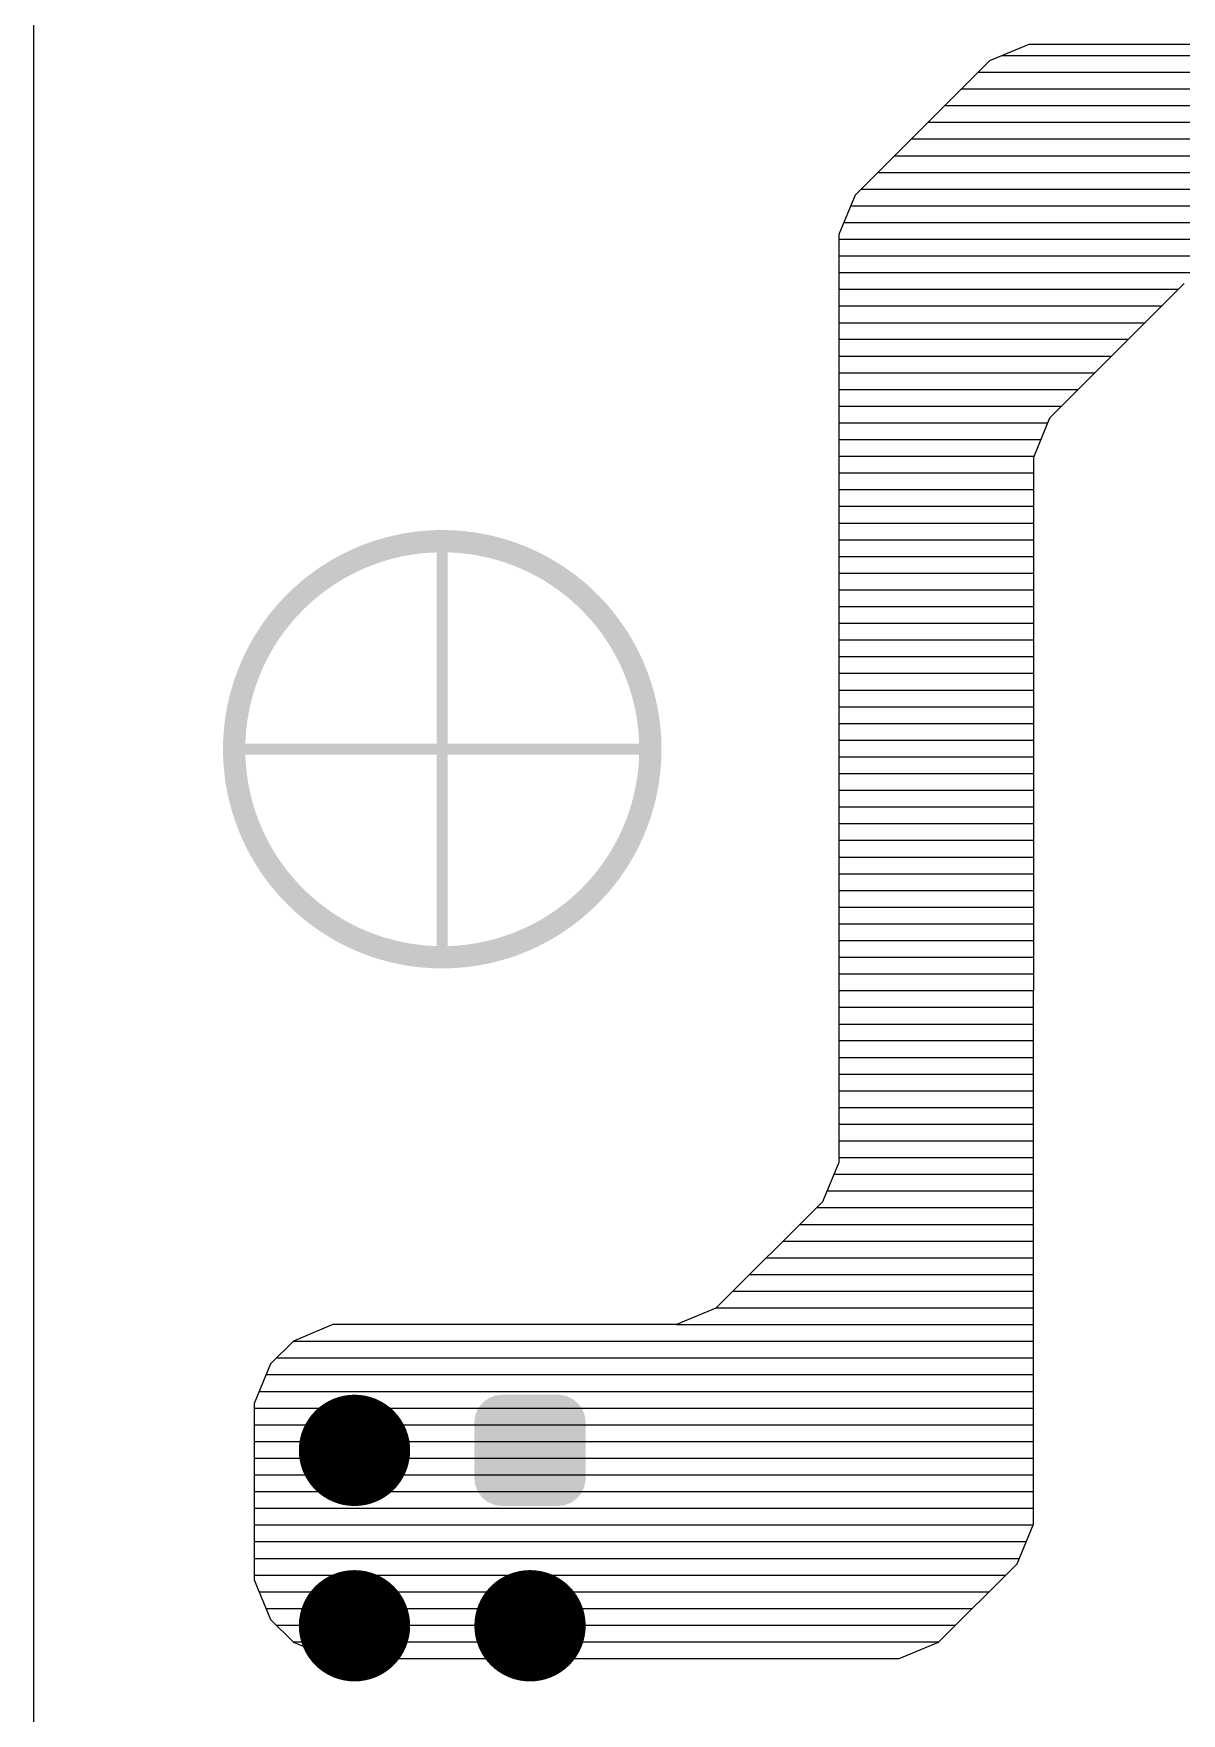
# Model space of a CAD drawing. Extents: x 295 to 953, y 10 to 290.
# Drawn here: x 499.48 to 512.57, y 196.07 to 215.24 of the extents above; entities that cross this region are included whole.
import ezdxf

# ---------------------------------------------------------------- set-up
doc = ezdxf.new("R2010")
doc.units = 0
doc.header["$LTSCALE"] = 5
doc.header["$MEASUREMENT"] = 0
doc.layers.get('0').update_dxf_attribs({"linetype": 'CONTINUOUS', "lineweight": 25})
doc.layers.add('DV-ABPB-A4_TOP', color=14, linetype='CONTINUOUS')

msp = doc.modelspace()

# ---------------------------------------------------------------- linework, layer by layer
at = {"color": 7, "const_width": 0.635}
for points in [[(502.82, 199.073, 1), (503.455, 199.073, 1)], [(502.82, 197.072, 1), (503.455, 197.072, 1)], [(504.822, 197.072, 1), (505.457, 197.072, 1)]]:
    msp.add_lwpolyline(points, format="xyb", close=True, dxfattribs=at)
at = {"color": 7}
for points in [[(503.374, 209.453), (503.429, 209.469), (504.902, 209.453), (504.849, 209.469)], [(503.429, 209.469), (503.442, 209.473), (504.849, 209.469), (504.834, 209.473)], [(503.442, 209.473), (503.497, 209.489), (504.834, 209.473), (504.78, 209.489)], [(503.497, 209.489), (503.511, 209.492), (504.78, 209.489), (504.765, 209.492)], [(503.511, 209.492), (503.567, 209.506), (504.765, 209.492), (504.711, 209.506)], [(503.567, 209.506), (503.58, 209.509), (504.711, 209.506), (504.696, 209.509)], [(503.58, 209.509), (503.636, 209.521), (504.696, 209.509), (504.641, 209.521)], [(503.636, 209.521), (503.65, 209.524), (504.641, 209.521), (504.626, 209.524)], [(503.65, 209.524), (503.706, 209.535), (504.626, 209.524), (504.571, 209.535)], [(503.706, 209.535), (503.72, 209.537), (504.571, 209.535), (504.556, 209.537)], [(503.72, 209.537), (503.777, 209.546), (504.556, 209.537), (504.501, 209.546)], [(503.777, 209.546), (503.791, 209.548), (504.501, 209.546), (504.485, 209.548)], [(503.791, 209.548), (503.848, 209.555), (504.485, 209.548), (504.43, 209.555)], [(503.848, 209.555), (503.861, 209.557), (504.43, 209.555), (504.414, 209.557)], [(503.861, 209.557), (503.919, 209.563), (504.414, 209.557), (504.359, 209.563)], [(503.919, 209.563), (503.932, 209.564), (504.359, 209.563), (504.342, 209.564)], [(503.932, 209.564), (503.991, 209.568), (504.342, 209.564), (504.288, 209.568)], [(503.991, 209.568), (504.003, 209.569), (504.288, 209.568), (504.27, 209.569)], [(504.003, 209.569), (504.064, 209.571), (504.27, 209.569), (504.217, 209.571)], [(504.064, 209.571), (504.075, 209.571), (504.217, 209.571), (504.193, 209.571)], [(504.075, 209.571), (504.146, 209.572), (504.193, 209.571), (504.146, 209.572)], [(502.919, 209.255), (502.946, 209.27), (503.607, 209.255), (503.673, 209.27)], [(502.946, 209.27), (502.97, 209.283), (503.673, 209.27), (503.739, 209.283)], [(502.97, 209.283), (502.98, 209.288), (503.739, 209.283), (503.771, 209.288)], [(502.98, 209.288), (502.991, 209.294), (503.771, 209.288), (503.806, 209.294)], [(502.991, 209.294), (503.009, 209.303), (503.806, 209.294), (503.873, 209.303)], [(503.009, 209.303), (503.023, 209.31), (503.873, 209.303), (503.94, 209.31)], [(503.023, 209.31), (503.033, 209.314), (503.94, 209.31), (504.007, 209.314)], [(503.033, 209.314), (503.039, 209.317), (504.007, 209.314), (504.075, 209.317)], [(503.039, 209.317), (503.044, 209.32), (505.238, 209.317), (505.233, 209.32)], [(503.044, 209.32), (503.095, 209.344), (505.233, 209.32), (505.182, 209.344)], [(503.095, 209.344), (503.108, 209.35), (505.182, 209.344), (505.168, 209.35)], [(503.108, 209.35), (503.16, 209.373), (505.168, 209.35), (505.117, 209.373)], [(503.16, 209.373), (503.174, 209.379), (505.117, 209.373), (505.103, 209.379)], [(503.174, 209.379), (503.226, 209.4), (505.103, 209.379), (505.051, 209.4)], [(503.226, 209.4), (503.24, 209.405), (505.051, 209.4), (505.037, 209.405)], [(503.24, 209.405), (503.293, 209.425), (505.037, 209.405), (504.984, 209.425)], [(503.293, 209.425), (503.307, 209.43), (504.984, 209.425), (504.97, 209.43)], [(503.307, 209.43), (503.361, 209.448), (504.97, 209.43), (504.917, 209.448)], [(503.361, 209.448), (503.374, 209.453), (504.917, 209.448), (504.902, 209.453)], [(504.075, 207.135), (504.075, 209.317), (504.202, 207.135), (504.202, 209.317)], [(504.226, 209.317), (504.202, 209.317), (505.24, 209.317), (505.238, 209.317)], [(504.285, 209.313), (504.226, 209.317), (505.246, 209.313), (505.24, 209.317)], [(504.293, 209.313), (504.285, 209.313), (505.247, 209.313), (505.246, 209.313)], [(504.36, 209.307), (504.293, 209.313), (505.258, 209.307), (505.247, 209.313)], [(504.428, 209.3), (504.36, 209.307), (505.273, 209.3), (505.258, 209.307)], [(504.494, 209.29), (504.428, 209.3), (505.292, 209.29), (505.273, 209.3)], [(504.546, 209.281), (504.494, 209.29), (505.31, 209.281), (505.292, 209.29)], [(504.561, 209.278), (504.546, 209.281), (505.315, 209.278), (505.31, 209.281)], [(504.627, 209.265), (504.561, 209.278), (505.34, 209.265), (505.315, 209.278)], [(502.629, 209.065), (502.67, 209.095), (503.102, 209.065), (503.163, 209.095)], [(502.67, 209.095), (502.677, 209.101), (503.163, 209.095), (503.174, 209.101)], [(502.677, 209.101), (502.71, 209.124), (503.174, 209.101), (503.224, 209.124)], [(502.71, 209.124), (502.735, 209.142), (503.224, 209.124), (503.266, 209.142)], [(502.735, 209.142), (502.749, 209.15), (503.266, 209.142), (503.286, 209.15)], [(502.749, 209.15), (502.786, 209.175), (503.286, 209.15), (503.349, 209.175)], [(502.786, 209.175), (502.795, 209.181), (503.349, 209.175), (503.365, 209.181)], [(502.795, 209.181), (502.823, 209.198), (503.365, 209.181), (503.413, 209.198)], [(502.823, 209.198), (502.856, 209.218), (503.413, 209.198), (503.475, 209.218)], [(502.856, 209.219), (502.889, 209.238), (503.477, 209.219), (503.542, 209.238)], [(502.856, 209.218), (502.856, 209.219), (503.475, 209.218), (503.477, 209.219)], [(502.889, 209.238), (502.917, 209.254), (503.542, 209.238), (503.604, 209.254)], [(502.917, 209.254), (502.919, 209.255), (503.604, 209.254), (503.607, 209.255)], [(504.693, 209.249), (504.627, 209.265), (505.368, 209.249), (505.34, 209.265)], [(504.701, 209.247), (504.693, 209.249), (505.372, 209.247), (505.368, 209.249)], [(504.758, 209.231), (504.701, 209.247), (505.399, 209.231), (505.372, 209.247)], [(504.823, 209.212), (504.758, 209.231), (505.432, 209.212), (505.399, 209.231)], [(504.826, 209.211), (504.823, 209.212), (505.434, 209.211), (505.432, 209.212)], [(504.887, 209.19), (504.826, 209.211), (505.467, 209.19), (505.434, 209.211)], [(504.933, 209.173), (504.887, 209.19), (505.494, 209.173), (505.467, 209.19)], [(504.95, 209.167), (504.933, 209.173), (505.504, 209.167), (505.494, 209.173)], [(505.013, 209.141), (504.95, 209.167), (505.542, 209.141), (505.504, 209.167)], [(505.031, 209.133), (505.013, 209.141), (505.554, 209.133), (505.542, 209.141)], [(505.075, 209.114), (505.031, 209.133), (505.581, 209.114), (505.554, 209.133)], [(505.12, 209.092), (505.075, 209.114), (505.612, 209.092), (505.581, 209.114)], [(505.136, 209.085), (505.12, 209.092), (505.621, 209.085), (505.612, 209.092)], [(505.196, 209.054), (505.136, 209.085), (505.663, 209.054), (505.621, 209.085)], [(502.404, 208.873), (502.419, 208.887), (502.796, 208.873), (502.815, 208.887)], [(502.419, 208.887), (502.456, 208.921), (502.815, 208.887), (502.863, 208.921)], [(502.456, 208.921), (502.461, 208.926), (502.863, 208.921), (502.87, 208.926)], [(502.461, 208.926), (502.503, 208.964), (502.87, 208.926), (502.927, 208.964)], [(502.503, 208.964), (502.509, 208.969), (502.927, 208.964), (502.935, 208.969)], [(502.509, 208.969), (502.546, 208.999), (502.935, 208.969), (502.984, 208.999)], [(502.546, 208.999), (502.564, 209.014), (502.984, 208.999), (503.01, 209.014)], [(502.564, 209.014), (502.588, 209.033), (503.01, 209.014), (503.043, 209.033)], [(502.588, 209.033), (502.62, 209.058), (503.043, 209.033), (503.09, 209.058)], [(502.62, 209.058), (502.629, 209.065), (503.09, 209.058), (503.102, 209.065)], [(505.204, 209.049), (505.196, 209.054), (505.669, 209.049), (505.663, 209.054)], [(505.255, 209.021), (505.204, 209.049), (505.704, 209.021), (505.669, 209.049)], [(505.283, 209.005), (505.255, 209.021), (505.725, 209.005), (505.704, 209.021)], [(505.313, 208.987), (505.283, 209.005), (505.746, 208.987), (505.725, 209.005)], [(505.357, 208.959), (505.313, 208.987), (505.779, 208.959), (505.746, 208.987)], [(505.37, 208.951), (505.357, 208.959), (505.788, 208.951), (505.779, 208.959)], [(505.426, 208.913), (505.37, 208.951), (505.831, 208.913), (505.788, 208.951)], [(505.428, 208.911), (505.426, 208.913), (505.832, 208.911), (505.831, 208.913)], [(505.481, 208.873), (505.428, 208.911), (505.872, 208.873), (505.832, 208.911)], [(502.214, 208.669), (502.254, 208.715), (502.558, 208.669), (502.607, 208.715)], [(502.254, 208.715), (502.256, 208.718), (502.607, 208.715), (502.61, 208.718)], [(502.256, 208.718), (502.295, 208.761), (502.61, 208.718), (502.657, 208.761)], [(502.295, 208.761), (502.304, 208.771), (502.657, 208.761), (502.669, 208.771)], [(502.304, 208.771), (502.336, 208.804), (502.669, 208.771), (502.709, 208.804)], [(502.336, 208.804), (502.353, 208.822), (502.709, 208.804), (502.731, 208.822)], [(502.353, 208.822), (502.377, 208.847), (502.731, 208.822), (502.761, 208.847)], [(502.377, 208.847), (502.404, 208.873), (502.761, 208.847), (502.796, 208.873)], [(505.495, 208.862), (505.481, 208.873), (505.884, 208.862), (505.872, 208.873)], [(505.534, 208.832), (505.495, 208.862), (505.914, 208.832), (505.884, 208.862)], [(505.559, 208.812), (505.534, 208.832), (505.934, 208.812), (505.914, 208.832)], [(505.587, 208.789), (505.559, 208.812), (505.955, 208.789), (505.934, 208.812)], [(505.62, 208.76), (505.587, 208.789), (505.983, 208.76), (505.955, 208.789)], [(505.638, 208.745), (505.62, 208.76), (505.996, 208.745), (505.983, 208.76)], [(505.679, 208.707), (505.638, 208.745), (506.03, 208.707), (505.996, 208.745)], [(505.687, 208.699), (505.679, 208.707), (506.037, 208.699), (506.03, 208.707)], [(505.735, 208.652), (505.687, 208.699), (506.076, 208.652), (506.037, 208.699)], [(502.081, 208.493), (502.1, 208.52), (502.399, 208.493), (502.421, 208.52)], [(502.1, 208.52), (502.122, 208.551), (502.421, 208.52), (502.448, 208.551)], [(502.122, 208.551), (502.137, 208.571), (502.448, 208.551), (502.465, 208.571)], [(502.137, 208.571), (502.165, 208.608), (502.465, 208.571), (502.499, 208.608)], [(502.165, 208.608), (502.175, 208.62), (502.499, 208.608), (502.511, 208.62)], [(502.175, 208.62), (502.21, 208.664), (502.511, 208.62), (502.553, 208.664)], [(502.21, 208.664), (502.214, 208.669), (502.553, 208.664), (502.558, 208.669)], [(505.782, 208.603), (505.735, 208.652), (506.115, 208.603), (506.077, 208.652)], [(505.735, 208.652), (505.735, 208.652), (506.077, 208.652), (506.076, 208.652)], [(505.788, 208.596), (505.782, 208.603), (506.121, 208.596), (506.115, 208.603)], [(505.828, 208.553), (505.788, 208.596), (506.153, 208.553), (506.121, 208.596)], [(505.839, 208.539), (505.828, 208.553), (506.163, 208.539), (506.153, 208.553)], [(505.871, 208.502), (505.839, 208.539), (506.19, 208.502), (506.163, 208.539)], [(505.888, 208.481), (505.871, 208.502), (506.204, 208.481), (506.19, 208.502)], [(501.962, 208.303), (501.967, 208.312), (502.259, 208.303), (502.265, 208.312)], [(501.967, 208.312), (501.995, 208.359), (502.265, 208.312), (502.297, 208.359)], [(501.995, 208.359), (502.003, 208.373), (502.297, 208.359), (502.308, 208.373)], [(502.003, 208.373), (502.029, 208.414), (502.308, 208.373), (502.337, 208.414)], [(502.029, 208.414), (502.041, 208.434), (502.337, 208.414), (502.352, 208.434)], [(502.041, 208.434), (502.064, 208.467), (502.352, 208.434), (502.378, 208.467)], [(502.064, 208.467), (502.081, 208.493), (502.378, 208.467), (502.399, 208.493)], [(505.914, 208.449), (505.888, 208.481), (506.225, 208.449), (506.204, 208.481)], [(505.934, 208.421), (505.914, 208.449), (506.244, 208.421), (506.225, 208.449)], [(505.954, 208.395), (505.934, 208.421), (506.26, 208.395), (506.244, 208.421)], [(505.978, 208.361), (505.954, 208.395), (506.281, 208.361), (506.26, 208.395)], [(505.993, 208.34), (505.978, 208.361), (506.294, 208.34), (506.281, 208.361)], [(506.02, 208.299), (505.993, 208.34), (506.317, 208.299), (506.294, 208.34)], [(501.845, 208.069), (501.869, 208.122), (502.125, 208.069), (502.153, 208.122)], [(501.869, 208.122), (501.872, 208.129), (502.153, 208.122), (502.156, 208.129)], [(501.872, 208.129), (501.9, 208.186), (502.156, 208.129), (502.188, 208.186)], [(501.9, 208.186), (501.901, 208.188), (502.188, 208.186), (502.189, 208.188)], [(501.901, 208.188), (501.931, 208.246), (502.189, 208.188), (502.223, 208.246)], [(501.931, 208.246), (501.933, 208.25), (502.223, 208.246), (502.225, 208.25)], [(501.933, 208.25), (501.962, 208.303), (502.225, 208.25), (502.259, 208.303)], [(506.03, 208.283), (506.02, 208.299), (506.326, 208.283), (506.317, 208.299)], [(506.059, 208.237), (506.03, 208.283), (506.351, 208.237), (506.326, 208.283)], [(506.066, 208.226), (506.059, 208.237), (506.357, 208.226), (506.351, 208.237)], [(506.096, 208.173), (506.066, 208.226), (506.383, 208.173), (506.357, 208.226)], [(506.1, 208.167), (506.096, 208.173), (506.386, 208.167), (506.383, 208.173)], [(506.131, 208.109), (506.1, 208.167), (506.414, 208.109), (506.386, 208.167)], [(501.788, 207.924), (501.796, 207.946), (502.06, 207.924), (502.069, 207.946)], [(501.796, 207.946), (501.813, 207.991), (502.069, 207.946), (502.089, 207.991)], [(501.813, 207.991), (501.82, 208.008), (502.089, 207.991), (502.096, 208.008)], [(501.82, 208.008), (501.84, 208.057), (502.096, 208.008), (502.12, 208.057)], [(501.84, 208.057), (501.845, 208.069), (502.12, 208.057), (502.125, 208.069)], [(506.132, 208.108), (506.131, 208.109), (506.414, 208.108), (506.414, 208.109)], [(506.162, 208.047), (506.132, 208.108), (506.441, 208.047), (506.414, 208.108)], [(506.164, 208.043), (506.162, 208.047), (506.443, 208.043), (506.441, 208.047)], [(506.191, 207.986), (506.164, 208.043), (506.466, 207.986), (506.443, 208.043)], [(506.194, 207.977), (506.191, 207.986), (506.469, 207.977), (506.466, 207.986)], [(506.217, 207.924), (506.194, 207.977), (506.489, 207.924), (506.469, 207.977)], [(501.723, 207.72), (501.734, 207.756), (501.988, 207.72), (501.999, 207.756)], [(501.734, 207.756), (501.743, 207.789), (501.999, 207.756), (502.01, 207.789)], [(501.743, 207.789), (501.753, 207.82), (502.01, 207.789), (502.02, 207.82)], [(501.753, 207.82), (501.764, 207.857), (502.02, 207.82), (502.034, 207.857)], [(501.764, 207.857), (501.773, 207.883), (502.034, 207.857), (502.044, 207.883)], [(501.773, 207.883), (501.788, 207.924), (502.044, 207.883), (502.06, 207.924)], [(506.222, 207.91), (506.217, 207.924), (506.494, 207.91), (506.489, 207.924)], [(506.242, 207.861), (506.222, 207.91), (506.511, 207.861), (506.494, 207.91)], [(506.248, 207.843), (506.242, 207.861), (506.517, 207.843), (506.511, 207.861)], [(506.265, 207.798), (506.248, 207.843), (506.531, 207.798), (506.517, 207.843)], [(506.272, 207.775), (506.265, 207.798), (506.538, 207.775), (506.531, 207.798)], [(506.285, 207.733), (506.272, 207.775), (506.55, 207.733), (506.538, 207.775)], [(501.677, 207.512), (501.686, 207.56), (501.936, 207.512), (501.946, 207.56)], [(501.686, 207.56), (501.69, 207.582), (501.946, 207.56), (501.951, 207.582)], [(501.69, 207.582), (501.7, 207.626), (501.951, 207.582), (501.961, 207.626)], [(501.7, 207.626), (501.706, 207.651), (501.961, 207.626), (501.968, 207.651)], [(501.706, 207.651), (501.716, 207.691), (501.968, 207.651), (501.979, 207.691)], [(501.716, 207.691), (501.723, 207.72), (501.979, 207.691), (501.988, 207.72)], [(506.293, 207.706), (506.285, 207.733), (506.557, 207.706), (506.55, 207.733)], [(506.304, 207.668), (506.293, 207.706), (506.567, 207.668), (506.557, 207.706)], [(506.313, 207.637), (506.304, 207.668), (506.574, 207.637), (506.567, 207.668)], [(506.321, 207.603), (506.313, 207.637), (506.582, 207.603), (506.574, 207.637)], [(506.329, 207.567), (506.321, 207.603), (506.589, 207.567), (506.582, 207.603)], [(506.336, 207.537), (506.329, 207.567), (506.595, 207.537), (506.589, 207.567)], [(501.648, 207.3), (501.655, 207.361), (501.904, 207.3), (501.91, 207.361)], [(501.655, 207.361), (501.656, 207.371), (501.91, 207.361), (501.912, 207.371)], [(501.656, 207.371), (501.663, 207.428), (501.912, 207.371), (501.92, 207.428)], [(501.663, 207.428), (501.665, 207.441), (501.92, 207.428), (501.923, 207.441)], [(501.665, 207.441), (501.674, 207.494), (501.923, 207.441), (501.932, 207.494)], [(501.674, 207.494), (501.677, 207.512), (501.932, 207.494), (501.936, 207.512)], [(506.344, 207.497), (506.336, 207.537), (506.603, 207.497), (506.595, 207.537)], [(506.349, 207.471), (506.344, 207.497), (506.607, 207.471), (506.603, 207.497)], [(506.357, 207.427), (506.349, 207.471), (506.614, 207.427), (506.607, 207.471)], [(506.36, 207.404), (506.357, 207.427), (506.617, 207.404), (506.614, 207.427)], [(506.367, 207.356), (506.36, 207.404), (506.623, 207.356), (506.617, 207.404)], [(506.369, 207.337), (506.367, 207.356), (506.625, 207.337), (506.623, 207.356)], [(501.639, 207.159), (501.643, 207.226), (501.894, 207.159), (501.897, 207.226)], [(501.643, 207.229), (501.648, 207.294), (501.897, 207.229), (501.903, 207.294)], [(501.643, 207.226), (501.643, 207.229), (501.897, 207.226), (501.897, 207.229)], [(501.648, 207.294), (501.648, 207.3), (501.903, 207.294), (501.904, 207.3)], [(506.375, 207.285), (506.369, 207.337), (506.63, 207.285), (506.625, 207.337)], [(506.376, 207.27), (506.375, 207.285), (506.631, 207.27), (506.63, 207.285)], [(506.38, 207.214), (506.376, 207.27), (506.635, 207.214), (506.631, 207.27)], [(506.381, 207.203), (506.38, 207.214), (506.636, 207.203), (506.635, 207.214)], [(506.384, 207.143), (506.381, 207.203), (506.638, 207.143), (506.636, 207.203)], [(501.638, 207.086), (501.639, 207.135), (506.639, 207.086), (506.638, 207.135)], [(501.638, 207.072), (501.638, 207.086), (506.639, 207.072), (506.639, 207.086)], [(501.638, 207.057), (501.638, 207.072), (506.639, 207.057), (506.639, 207.072)], [(501.639, 207.008), (501.638, 207.057), (506.638, 207.008), (506.639, 207.057)], [(501.639, 207.158), (501.639, 207.159), (501.893, 207.158), (501.894, 207.159)], [(501.639, 207.135), (501.639, 207.158), (501.893, 207.135), (501.893, 207.158)], [(501.639, 207), (501.639, 207.008), (501.893, 207), (501.893, 207.008)], [(501.641, 206.941), (501.639, 207), (501.896, 206.941), (501.893, 207)], [(504.075, 204.826), (504.075, 207.008), (504.202, 204.826), (504.202, 207.008)], [(506.38, 206.917), (506.383, 206.985), (506.634, 206.917), (506.638, 206.985)], [(506.383, 206.986), (506.384, 207.008), (506.638, 206.986), (506.638, 207.008)], [(506.383, 206.985), (506.383, 206.986), (506.638, 206.985), (506.638, 206.986)], [(506.384, 207.135), (506.384, 207.143), (506.638, 207.135), (506.638, 207.143)], [(501.642, 206.929), (501.641, 206.941), (501.896, 206.929), (501.896, 206.941)], [(501.646, 206.873), (501.642, 206.929), (501.901, 206.873), (501.896, 206.929)], [(501.647, 206.858), (501.646, 206.873), (501.902, 206.858), (501.901, 206.873)], [(501.652, 206.806), (501.647, 206.858), (501.908, 206.806), (501.902, 206.858)], [(501.654, 206.787), (501.652, 206.806), (501.91, 206.787), (501.908, 206.806)], [(501.66, 206.739), (501.654, 206.787), (501.917, 206.739), (501.91, 206.787)], [(506.365, 206.772), (506.366, 206.783), (506.621, 206.772), (506.622, 206.783)], [(506.366, 206.783), (506.373, 206.843), (506.622, 206.783), (506.629, 206.843)], [(506.373, 206.843), (506.374, 206.85), (506.629, 206.843), (506.629, 206.85)], [(506.374, 206.85), (506.38, 206.914), (506.629, 206.85), (506.634, 206.914)], [(506.38, 206.914), (506.38, 206.917), (506.634, 206.914), (506.634, 206.917)], [(501.663, 206.716), (501.66, 206.739), (501.92, 206.716), (501.917, 206.739)], [(501.67, 206.672), (501.663, 206.716), (501.928, 206.672), (501.92, 206.716)], [(501.674, 206.646), (501.67, 206.672), (501.933, 206.646), (501.928, 206.672)], [(501.682, 206.606), (501.674, 206.646), (501.941, 206.606), (501.933, 206.646)], [(501.687, 206.576), (501.682, 206.606), (501.947, 206.576), (501.941, 206.606)], [(506.331, 206.583), (506.341, 206.632), (506.591, 206.583), (506.6, 206.632)], [(506.341, 206.632), (506.345, 206.649), (506.6, 206.632), (506.603, 206.649)], [(506.345, 206.649), (506.354, 206.702), (506.603, 206.649), (506.612, 206.702)], [(506.354, 206.702), (506.357, 206.716), (506.612, 206.702), (506.613, 206.716)], [(506.357, 206.716), (506.365, 206.772), (506.613, 206.716), (506.621, 206.772)], [(501.695, 206.54), (501.687, 206.576), (501.956, 206.54), (501.947, 206.576)], [(501.703, 206.506), (501.695, 206.54), (501.964, 206.506), (501.956, 206.54)], [(501.71, 206.475), (501.703, 206.506), (501.973, 206.475), (501.964, 206.506)], [(501.72, 206.437), (501.71, 206.475), (501.984, 206.437), (501.973, 206.475)], [(501.727, 206.41), (501.72, 206.437), (501.991, 206.41), (501.984, 206.437)], [(501.739, 206.368), (501.727, 206.41), (502.005, 206.368), (501.991, 206.41)], [(506.278, 206.387), (506.289, 206.423), (506.543, 206.387), (506.553, 206.423)], [(506.289, 206.423), (506.298, 206.452), (506.553, 206.423), (506.561, 206.452)], [(506.298, 206.452), (506.309, 206.492), (506.561, 206.452), (506.571, 206.492)], [(506.309, 206.492), (506.316, 206.517), (506.571, 206.492), (506.577, 206.517)], [(506.316, 206.517), (506.326, 206.562), (506.577, 206.517), (506.586, 206.562)], [(506.326, 206.562), (506.331, 206.583), (506.586, 206.562), (506.591, 206.583)], [(501.746, 206.346), (501.739, 206.368), (502.012, 206.346), (502.005, 206.368)], [(501.76, 206.3), (501.746, 206.346), (502.029, 206.3), (502.012, 206.346)], [(501.766, 206.282), (501.76, 206.3), (502.035, 206.282), (502.029, 206.3)], [(501.783, 206.233), (501.766, 206.282), (502.054, 206.233), (502.035, 206.282)], [(501.788, 206.219), (501.783, 206.233), (502.06, 206.219), (502.054, 206.233)], [(501.808, 206.166), (501.788, 206.219), (502.083, 206.166), (502.06, 206.219)], [(506.208, 206.197), (506.217, 206.219), (506.481, 206.197), (506.489, 206.219)], [(506.217, 206.219), (506.233, 206.26), (506.489, 206.219), (506.503, 206.26)], [(506.233, 206.26), (506.243, 206.286), (506.503, 206.26), (506.513, 206.286)], [(506.243, 206.286), (506.257, 206.323), (506.513, 206.286), (506.524, 206.323)], [(506.257, 206.323), (506.267, 206.354), (506.524, 206.323), (506.534, 206.354)], [(506.267, 206.354), (506.278, 206.387), (506.534, 206.354), (506.543, 206.387)], [(501.811, 206.157), (501.808, 206.166), (502.086, 206.157), (502.083, 206.166)], [(501.834, 206.1), (501.811, 206.157), (502.113, 206.1), (502.086, 206.157)], [(501.836, 206.096), (501.834, 206.1), (502.115, 206.096), (502.113, 206.1)], [(501.863, 206.035), (501.836, 206.096), (502.145, 206.035), (502.115, 206.096)], [(501.891, 205.976), (501.863, 206.035), (502.177, 205.976), (502.145, 206.035)], [(506.089, 205.957), (506.121, 206.015), (506.377, 205.957), (506.405, 206.015)], [(506.121, 206.015), (506.124, 206.021), (506.405, 206.015), (506.408, 206.021)], [(506.124, 206.021), (506.152, 206.075), (506.408, 206.021), (506.432, 206.075)], [(506.152, 206.075), (506.157, 206.086), (506.432, 206.075), (506.437, 206.086)], [(506.157, 206.086), (506.181, 206.136), (506.437, 206.086), (506.457, 206.136)], [(506.181, 206.136), (506.188, 206.152), (506.457, 206.136), (506.464, 206.152)], [(506.188, 206.152), (506.208, 206.197), (506.464, 206.152), (506.481, 206.197)], [(501.893, 205.97), (501.891, 205.976), (502.18, 205.97), (502.177, 205.976)], [(501.92, 205.917), (501.893, 205.97), (502.211, 205.917), (502.18, 205.97)], [(501.926, 205.907), (501.92, 205.917), (502.218, 205.907), (502.211, 205.917)], [(501.951, 205.86), (501.926, 205.907), (502.247, 205.86), (502.218, 205.907)], [(501.96, 205.844), (501.951, 205.86), (502.257, 205.844), (502.247, 205.86)], [(501.983, 205.804), (501.96, 205.844), (502.284, 205.804), (502.257, 205.844)], [(505.98, 205.784), (506.011, 205.831), (506.282, 205.784), (506.31, 205.831)], [(506.011, 205.831), (506.018, 205.84), (506.31, 205.831), (506.315, 205.84)], [(506.018, 205.84), (506.051, 205.894), (506.315, 205.84), (506.344, 205.894)], [(506.051, 205.894), (506.054, 205.897), (506.344, 205.894), (506.346, 205.897)], [(506.054, 205.897), (506.088, 205.955), (506.346, 205.897), (506.376, 205.955)], [(506.088, 205.955), (506.089, 205.957), (506.376, 205.955), (506.377, 205.957)], [(501.996, 205.783), (501.983, 205.804), (502.299, 205.783), (502.284, 205.804)], [(502.017, 205.749), (501.996, 205.783), (502.323, 205.749), (502.299, 205.783)], [(502.033, 205.722), (502.017, 205.749), (502.343, 205.722), (502.323, 205.749)], [(502.052, 205.695), (502.033, 205.722), (502.363, 205.695), (502.343, 205.722)], [(502.073, 205.663), (502.052, 205.695), (502.389, 205.663), (502.363, 205.695)], [(502.087, 205.642), (502.073, 205.663), (502.406, 205.642), (502.389, 205.663)], [(502.114, 205.604), (502.087, 205.642), (502.438, 205.604), (502.406, 205.642)], [(505.856, 205.624), (505.878, 205.65), (506.177, 205.624), (506.196, 205.65)], [(505.878, 205.65), (505.899, 205.676), (506.196, 205.65), (506.213, 205.676)], [(505.899, 205.676), (505.925, 205.71), (506.213, 205.676), (506.236, 205.71)], [(505.925, 205.71), (505.94, 205.729), (506.236, 205.71), (506.248, 205.729)], [(505.94, 205.729), (505.969, 205.77), (506.248, 205.729), (506.274, 205.77)], [(505.969, 205.77), (505.98, 205.784), (506.274, 205.77), (506.282, 205.784)], [(502.124, 205.59), (502.114, 205.604), (502.449, 205.59), (502.438, 205.604)], [(502.156, 205.547), (502.124, 205.59), (502.488, 205.547), (502.449, 205.59)], [(502.162, 205.54), (502.156, 205.547), (502.495, 205.54), (502.488, 205.547)], [(502.2, 205.491), (502.162, 205.54), (502.542, 205.491), (502.495, 205.54)], [(502.24, 205.444), (502.201, 205.491), (502.59, 205.444), (502.542, 205.491)], [(502.246, 205.437), (502.24, 205.444), (502.598, 205.437), (502.59, 205.444)], [(502.281, 205.398), (502.246, 205.437), (502.639, 205.398), (502.598, 205.437)], [(505.67, 205.428), (505.719, 205.475), (506.023, 205.428), (506.063, 205.475)], [(505.719, 205.475), (505.724, 205.48), (506.063, 205.475), (506.067, 205.48)], [(505.724, 205.48), (505.766, 205.523), (506.067, 205.48), (506.102, 205.523)], [(505.766, 205.523), (505.778, 205.535), (506.102, 205.523), (506.112, 205.535)], [(505.778, 205.535), (505.812, 205.573), (506.112, 205.535), (506.14, 205.573)], [(505.812, 205.573), (505.829, 205.592), (506.14, 205.573), (506.155, 205.592)], [(505.829, 205.592), (505.856, 205.624), (506.155, 205.592), (506.177, 205.624)], [(502.294, 205.383), (502.281, 205.398), (502.657, 205.383), (502.639, 205.398)], [(502.321, 205.354), (502.294, 205.383), (502.69, 205.354), (502.657, 205.383)], [(502.343, 205.331), (502.321, 205.354), (502.718, 205.331), (502.69, 205.354)], [(502.363, 205.311), (502.343, 205.331), (502.743, 205.311), (502.718, 205.331)], [(502.393, 205.281), (502.363, 205.311), (502.782, 205.281), (502.743, 205.311)], [(502.405, 205.27), (502.393, 205.281), (502.796, 205.27), (502.782, 205.281)], [(502.445, 205.232), (502.405, 205.27), (502.849, 205.232), (502.796, 205.27)], [(505.413, 205.222), (505.462, 205.256), (505.821, 205.222), (505.858, 205.256)], [(505.462, 205.256), (505.481, 205.271), (505.858, 205.256), (505.873, 205.271)], [(505.481, 205.271), (505.516, 205.297), (505.873, 205.271), (505.899, 205.297)], [(505.516, 205.297), (505.546, 205.321), (505.899, 205.297), (505.924, 205.321)], [(505.546, 205.321), (505.568, 205.339), (505.924, 205.321), (505.941, 205.339)], [(505.568, 205.339), (505.608, 205.373), (505.941, 205.339), (505.973, 205.373)], [(505.608, 205.373), (505.62, 205.383), (505.973, 205.373), (505.982, 205.383)], [(505.62, 205.383), (505.667, 205.425), (505.982, 205.383), (506.021, 205.425)], [(505.667, 205.425), (505.67, 205.428), (506.021, 205.425), (506.023, 205.428)], [(502.446, 205.23), (502.445, 205.232), (502.851, 205.23), (502.849, 205.232)], [(502.489, 205.193), (502.446, 205.23), (502.907, 205.193), (502.851, 205.23)], [(502.498, 205.184), (502.489, 205.193), (502.92, 205.184), (502.907, 205.193)], [(502.531, 205.156), (502.498, 205.184), (502.964, 205.156), (502.92, 205.184)], [(502.552, 205.138), (502.531, 205.156), (502.994, 205.138), (502.964, 205.156)], [(502.573, 205.122), (502.552, 205.138), (503.022, 205.122), (502.994, 205.138)], [(502.608, 205.094), (502.573, 205.122), (503.073, 205.094), (503.022, 205.122)], [(502.614, 205.089), (502.608, 205.094), (503.081, 205.089), (503.073, 205.094)], [(502.655, 205.058), (502.614, 205.089), (503.141, 205.058), (503.081, 205.089)], [(502.665, 205.051), (502.655, 205.058), (503.156, 205.051), (503.141, 205.058)], [(505.114, 205.048), (505.175, 205.078), (505.607, 205.048), (505.648, 205.078)], [(505.175, 205.078), (505.187, 205.085), (505.648, 205.078), (505.657, 205.085)], [(505.187, 205.085), (505.234, 205.11), (505.657, 205.085), (505.689, 205.11)], [(505.234, 205.11), (505.267, 205.129), (505.689, 205.11), (505.713, 205.129)], [(505.267, 205.129), (505.293, 205.144), (505.713, 205.129), (505.731, 205.144)], [(505.293, 205.144), (505.342, 205.175), (505.731, 205.144), (505.768, 205.175)], [(505.342, 205.175), (505.35, 205.18), (505.768, 205.175), (505.773, 205.18)], [(505.35, 205.18), (505.406, 205.217), (505.773, 205.18), (505.816, 205.217)], [(505.406, 205.217), (505.413, 205.222), (505.816, 205.217), (505.821, 205.222)], [(502.696, 205.029), (502.665, 205.051), (503.202, 205.029), (503.156, 205.051)], [(502.723, 205.01), (502.696, 205.029), (503.246, 205.01), (503.202, 205.029)], [(502.735, 205.002), (502.723, 205.01), (503.264, 205.002), (503.246, 205.01)], [(502.773, 204.977), (502.735, 205.002), (503.327, 204.977), (503.264, 205.002)], [(502.783, 204.971), (502.773, 204.977), (503.344, 204.971), (503.327, 204.977)], [(502.81, 204.953), (502.783, 204.971), (503.39, 204.953), (503.344, 204.971)], [(502.843, 204.933), (502.81, 204.953), (503.451, 204.933), (503.39, 204.953)], [(502.845, 204.932), (502.843, 204.933), (503.454, 204.932), (503.451, 204.933)], [(502.878, 204.912), (502.845, 204.932), (503.519, 204.912), (503.454, 204.932)], [(502.904, 204.897), (502.878, 204.912), (503.576, 204.897), (503.519, 204.912)], [(502.908, 204.894), (502.904, 204.897), (503.584, 204.894), (503.576, 204.897)], [(502.937, 204.879), (502.908, 204.894), (503.65, 204.879), (503.584, 204.894)], [(502.962, 204.865), (502.937, 204.879), (503.716, 204.865), (503.65, 204.879)], [(502.967, 204.862), (502.962, 204.865), (503.731, 204.862), (503.716, 204.865)], [(502.985, 204.853), (502.967, 204.862), (503.783, 204.853), (503.731, 204.862)], [(504.506, 204.856), (504.538, 204.861), (505.297, 204.856), (505.307, 204.861)], [(504.538, 204.861), (504.604, 204.874), (505.307, 204.861), (505.331, 204.874)], [(504.604, 204.874), (504.67, 204.889), (505.331, 204.874), (505.358, 204.889)], [(504.67, 204.889), (504.672, 204.889), (505.358, 204.889), (505.36, 204.889)], [(504.672, 204.889), (504.735, 204.906), (505.36, 204.889), (505.388, 204.906)], [(504.735, 204.906), (504.8, 204.925), (505.388, 204.906), (505.42, 204.925)], [(504.8, 204.925), (504.802, 204.925), (505.42, 204.925), (505.421, 204.925)], [(504.802, 204.925), (504.864, 204.946), (505.421, 204.925), (505.454, 204.946)], [(504.864, 204.946), (504.912, 204.963), (505.454, 204.946), (505.482, 204.963)], [(504.912, 204.963), (504.928, 204.968), (505.482, 204.963), (505.491, 204.968)], [(504.928, 204.968), (504.991, 204.993), (505.491, 204.968), (505.528, 204.993)], [(504.991, 204.993), (505.011, 205.002), (505.528, 204.993), (505.541, 205.002)], [(505.011, 205.002), (505.053, 205.02), (505.541, 205.002), (505.567, 205.02)], [(505.053, 205.02), (505.102, 205.043), (505.567, 205.02), (505.6, 205.043)], [(505.102, 205.043), (505.114, 205.048), (505.6, 205.043), (505.607, 205.048)], [(503.004, 204.844), (502.985, 204.853), (503.849, 204.844), (503.783, 204.853)], [(503.019, 204.836), (503.004, 204.844), (503.917, 204.836), (503.849, 204.844)], [(503.03, 204.83), (503.019, 204.836), (503.984, 204.83), (503.917, 204.836)], [(503.037, 204.827), (503.03, 204.83), (504.051, 204.827), (503.992, 204.83)], [(503.03, 204.83), (503.03, 204.83), (503.992, 204.83), (503.984, 204.83)], [(503.039, 204.826), (503.037, 204.827), (504.075, 204.826), (504.051, 204.827)], [(503.044, 204.823), (503.039, 204.826), (505.233, 204.823), (505.238, 204.826)], [(503.095, 204.799), (503.044, 204.823), (505.182, 204.799), (505.233, 204.823)], [(503.109, 204.793), (503.095, 204.799), (505.169, 204.793), (505.182, 204.799)], [(503.16, 204.77), (503.109, 204.793), (505.117, 204.77), (505.169, 204.793)], [(503.174, 204.765), (503.16, 204.77), (505.103, 204.765), (505.117, 204.77)], [(503.226, 204.743), (503.174, 204.765), (505.051, 204.743), (505.103, 204.765)], [(503.24, 204.738), (503.226, 204.743), (505.037, 204.738), (505.051, 204.743)], [(503.293, 204.718), (503.24, 204.738), (504.984, 204.718), (505.037, 204.738)], [(503.307, 204.713), (503.293, 204.718), (504.97, 204.713), (504.984, 204.718)], [(503.36, 204.695), (503.307, 204.713), (504.916, 204.695), (504.97, 204.713)], [(503.375, 204.691), (503.36, 204.695), (504.903, 204.691), (504.916, 204.695)], [(503.428, 204.674), (503.375, 204.691), (504.848, 204.674), (504.903, 204.691)], [(503.443, 204.67), (503.428, 204.674), (504.835, 204.67), (504.848, 204.674)], [(503.497, 204.655), (503.443, 204.67), (504.779, 204.655), (504.835, 204.67)], [(504.202, 204.826), (504.269, 204.829), (505.238, 204.826), (505.244, 204.829)], [(504.269, 204.829), (504.337, 204.834), (505.244, 204.829), (505.254, 204.834)], [(504.337, 204.834), (504.404, 204.841), (505.254, 204.834), (505.268, 204.841)], [(504.404, 204.841), (504.471, 204.85), (505.268, 204.841), (505.285, 204.85)], [(504.471, 204.85), (504.506, 204.856), (505.285, 204.85), (505.297, 204.856)], [(503.512, 204.651), (503.497, 204.655), (504.766, 204.651), (504.779, 204.655)], [(503.566, 204.637), (503.512, 204.651), (504.71, 204.637), (504.766, 204.651)], [(503.581, 204.634), (503.566, 204.637), (504.697, 204.634), (504.71, 204.637)], [(503.636, 204.622), (503.581, 204.634), (504.641, 204.622), (504.697, 204.634)], [(503.651, 204.619), (503.636, 204.622), (504.627, 204.619), (504.641, 204.622)], [(503.706, 204.609), (503.651, 204.619), (504.57, 204.609), (504.627, 204.619)], [(503.721, 204.606), (503.706, 204.609), (504.557, 204.606), (504.57, 204.609)], [(503.776, 204.597), (503.721, 204.606), (504.5, 204.597), (504.557, 204.606)], [(503.792, 204.595), (503.776, 204.597), (504.486, 204.595), (504.5, 204.597)], [(503.847, 204.588), (503.792, 204.595), (504.429, 204.588), (504.486, 204.595)], [(503.863, 204.586), (503.847, 204.588), (504.416, 204.586), (504.429, 204.588)], [(503.918, 204.581), (503.863, 204.586), (504.358, 204.581), (504.416, 204.586)], [(503.934, 204.58), (503.918, 204.581), (504.345, 204.58), (504.358, 204.581)], [(503.989, 204.576), (503.934, 204.58), (504.286, 204.576), (504.345, 204.58)], [(504.007, 204.575), (503.989, 204.576), (504.274, 204.575), (504.286, 204.576)], [(504.06, 204.572), (504.007, 204.575), (504.213, 204.572), (504.274, 204.575)], [(504.084, 204.572), (504.06, 204.572), (504.202, 204.572), (504.213, 204.572)], [(504.131, 204.571), (504.084, 204.572), (504.131, 204.571), (504.202, 204.572)], [(504.668, 199.668), (504.731, 199.694), (505.607, 199.668), (505.552, 199.694)], [(504.731, 199.694), (504.742, 199.698), (505.552, 199.694), (505.527, 199.698)], [(504.742, 199.698), (504.818, 199.708), (505.527, 199.698), (505.473, 199.708)], [(504.818, 199.708), (504.822, 199.708), (505.473, 199.708), (505.457, 199.708)], [(504.519, 199.486), (504.546, 199.545), (505.758, 199.486), (505.734, 199.545)], [(504.546, 199.545), (504.552, 199.559), (505.734, 199.545), (505.724, 199.559)], [(504.552, 199.559), (504.594, 199.609), (505.724, 199.559), (505.687, 199.609)], [(504.594, 199.609), (504.603, 199.621), (505.687, 199.609), (505.673, 199.621)], [(504.603, 199.621), (504.656, 199.66), (505.673, 199.621), (505.625, 199.66)], [(504.656, 199.66), (504.668, 199.668), (505.625, 199.66), (505.607, 199.668)], [(504.504, 199.391), (504.505, 199.407), (505.774, 199.391), (505.772, 199.407)], [(504.504, 198.756), (504.504, 199.391), (505.774, 198.756), (505.774, 199.391)], [(504.505, 199.407), (504.516, 199.47), (505.772, 199.407), (505.764, 199.47)], [(504.516, 199.47), (504.519, 199.486), (505.764, 199.47), (505.758, 199.486)], [(504.506, 198.739), (504.504, 198.756), (505.774, 198.739), (505.774, 198.756)], [(504.514, 198.676), (504.506, 198.739), (505.762, 198.676), (505.774, 198.739)], [(504.521, 198.66), (504.514, 198.676), (505.76, 198.66), (505.762, 198.676)], [(504.544, 198.602), (504.521, 198.66), (505.733, 198.602), (505.76, 198.66)], [(504.554, 198.588), (504.544, 198.602), (505.726, 198.588), (505.733, 198.602)], [(504.591, 198.537), (504.554, 198.588), (505.685, 198.537), (505.726, 198.588)], [(504.606, 198.525), (504.591, 198.537), (505.675, 198.525), (505.685, 198.537)], [(504.654, 198.486), (504.606, 198.525), (505.622, 198.486), (505.675, 198.525)], [(504.672, 198.478), (504.654, 198.486), (505.611, 198.478), (505.622, 198.486)], [(504.726, 198.453), (504.672, 198.478), (505.548, 198.453), (505.611, 198.478)], [(504.752, 198.448), (504.726, 198.453), (505.536, 198.448), (505.548, 198.453)], [(504.805, 198.439), (504.752, 198.448), (505.46, 198.439), (505.536, 198.448)], [(504.822, 198.438), (504.805, 198.439), (505.457, 198.438), (505.46, 198.439)]]:
    msp.add_solid(points, dxfattribs=at)
at = {"layer": 'DV-ABPB-A4_TOP', "color": 7}
for p, q in [((499.478, 223.003), (499.478, 98.002)), ((510.829, 215.113), (510.379, 214.925)), ((651.591, 215.113), (510.829, 215.113)), ((510.379, 214.925), (508.848, 213.394)), ((510.521, 214.986), (651.898, 214.986)), ((510.25, 214.796), (652.17, 214.796)), ((510.059, 214.605), (652.36, 214.605)), ((509.869, 214.415), (652.551, 214.415)), ((509.678, 214.224), (652.741, 214.224)), ((509.488, 214.034), (652.932, 214.034)), ((509.297, 213.843), (653.015, 213.843)), ((509.107, 213.653), (653.094, 213.653)), ((508.848, 213.394), (508.662, 212.944)), ((508.916, 213.462), (653.122, 213.462)), ((508.797, 213.272), (653.122, 213.272)), ((508.662, 212.944), (508.662, 210.033)), ((508.718, 213.081), (653.122, 213.081)), ((508.662, 212.891), (653.122, 212.891)), ((508.662, 212.7), (653.122, 212.7)), ((508.662, 212.51), (512.899, 212.51)), ((511.07, 210.854), (512.602, 212.385)), ((508.662, 212.319), (512.536, 212.319)), ((508.662, 212.129), (512.345, 212.129)), ((508.662, 211.938), (512.155, 211.938)), ((508.662, 211.748), (511.964, 211.748)), ((508.662, 211.557), (511.774, 211.557)), ((508.662, 211.367), (511.583, 211.367)), ((508.662, 211.176), (511.393, 211.176)), ((508.662, 210.986), (511.202, 210.986)), ((510.885, 210.404), (511.07, 210.854)), ((508.662, 210.795), (511.045, 210.795)), ((508.662, 210.605), (510.966, 210.605)), ((508.662, 210.414), (510.887, 210.414)), ((510.882, 198.23), (510.885, 210.404)), ((508.662, 210.224), (510.885, 210.224)), ((508.662, 210.033), (508.66, 202.357)), ((508.66, 209.843), (510.885, 209.843)), ((508.662, 210.033), (510.885, 210.033)), ((508.66, 209.652), (510.885, 209.652)), ((508.66, 209.462), (510.885, 209.462)), ((508.66, 209.271), (510.885, 209.271)), ((508.66, 209.081), (510.885, 209.081)), ((508.66, 208.89), (510.885, 208.89)), ((508.66, 208.7), (510.885, 208.7)), ((508.66, 208.509), (510.885, 208.509)), ((508.66, 208.319), (510.885, 208.319)), ((508.66, 208.128), (510.885, 208.128)), ((508.66, 207.938), (510.885, 207.938)), ((508.66, 207.747), (510.885, 207.747)), ((508.66, 207.557), (510.885, 207.557)), ((508.66, 207.366), (510.885, 207.366)), ((508.66, 207.176), (510.885, 207.176)), ((508.66, 206.985), (510.885, 206.985)), ((508.66, 206.795), (510.885, 206.795)), ((508.66, 206.604), (510.885, 206.604)), ((508.66, 206.414), (510.885, 206.414)), ((508.66, 206.223), (510.885, 206.223)), ((508.66, 206.033), (510.885, 206.033)), ((508.66, 205.842), (510.885, 205.842)), ((508.66, 205.652), (510.885, 205.652)), ((508.66, 205.461), (510.885, 205.461)), ((508.66, 205.271), (510.885, 205.271)), ((508.66, 205.08), (510.885, 205.08)), ((508.66, 204.89), (510.885, 204.89)), ((508.66, 204.699), (510.885, 204.699)), ((508.66, 204.509), (510.885, 204.509)), ((508.66, 204.318), (510.882, 204.318)), ((508.66, 204.128), (510.882, 204.128)), ((508.66, 203.937), (510.882, 203.937)), ((508.66, 203.747), (510.882, 203.747)), ((508.66, 203.556), (510.882, 203.556)), ((508.66, 203.366), (510.882, 203.366)), ((508.66, 203.175), (510.882, 203.175)), ((508.66, 202.985), (510.882, 202.985)), ((508.66, 202.794), (510.882, 202.794)), ((508.66, 202.604), (510.882, 202.604)), ((508.66, 202.413), (510.882, 202.413)), ((508.66, 202.357), (508.474, 201.908)), ((508.604, 202.223), (510.882, 202.223)), ((508.525, 202.032), (510.882, 202.032)), ((508.474, 201.908), (507.26, 200.694)), ((508.406, 201.842), (510.882, 201.842)), ((508.215, 201.651), (510.882, 201.651)), ((508.025, 201.461), (510.882, 201.461)), ((507.834, 201.27), (510.882, 201.27)), ((507.644, 201.08), (510.882, 201.08)), ((507.453, 200.889), (510.882, 200.889)), ((507.26, 200.694), (506.811, 200.508)), ((507.263, 200.699), (510.882, 200.699)), ((502.891, 200.508), (502.442, 200.32)), ((506.811, 200.508), (502.891, 200.508)), ((506.811, 200.508), (510.882, 200.508)), ((502.442, 200.32), (502.18, 200.059)), ((502.439, 200.318), (510.882, 200.318)), ((502.249, 200.127), (510.882, 200.127)), ((502.18, 200.059), (501.995, 199.609)), ((502.129, 199.937), (510.882, 199.937)), ((502.051, 199.746), (510.882, 199.746)), ((501.995, 199.609), (501.995, 197.595)), ((501.995, 199.556), (510.882, 199.556)), ((501.995, 199.365), (510.882, 199.365)), ((501.995, 199.175), (510.882, 199.175)), ((501.995, 198.984), (510.882, 198.984)), ((501.995, 198.794), (510.882, 198.794)), ((501.995, 198.603), (510.882, 198.603)), ((501.995, 198.413), (510.882, 198.413)), ((501.995, 198.222), (510.88, 198.222)), ((510.697, 197.78), (510.882, 198.23)), ((501.995, 198.032), (510.801, 198.032)), ((501.995, 197.841), (510.722, 197.841)), ((509.8, 196.884), (510.697, 197.78)), ((501.995, 197.651), (510.565, 197.651)), ((501.995, 197.595), (502.18, 197.145)), ((502.051, 197.46), (510.374, 197.46)), ((502.129, 197.27), (510.184, 197.27)), ((502.18, 197.145), (502.442, 196.884)), ((502.249, 197.079), (509.993, 197.079)), ((502.439, 196.889), (509.803, 196.889)), ((502.442, 196.884), (502.891, 196.698)), ((509.351, 196.698), (509.8, 196.884)), ((502.891, 196.698), (509.351, 196.698)), ((502.891, 196.698), (509.351, 196.698))]:
    msp.add_line(p, q, dxfattribs=at)

doc.saveas('drawing.dxf')
